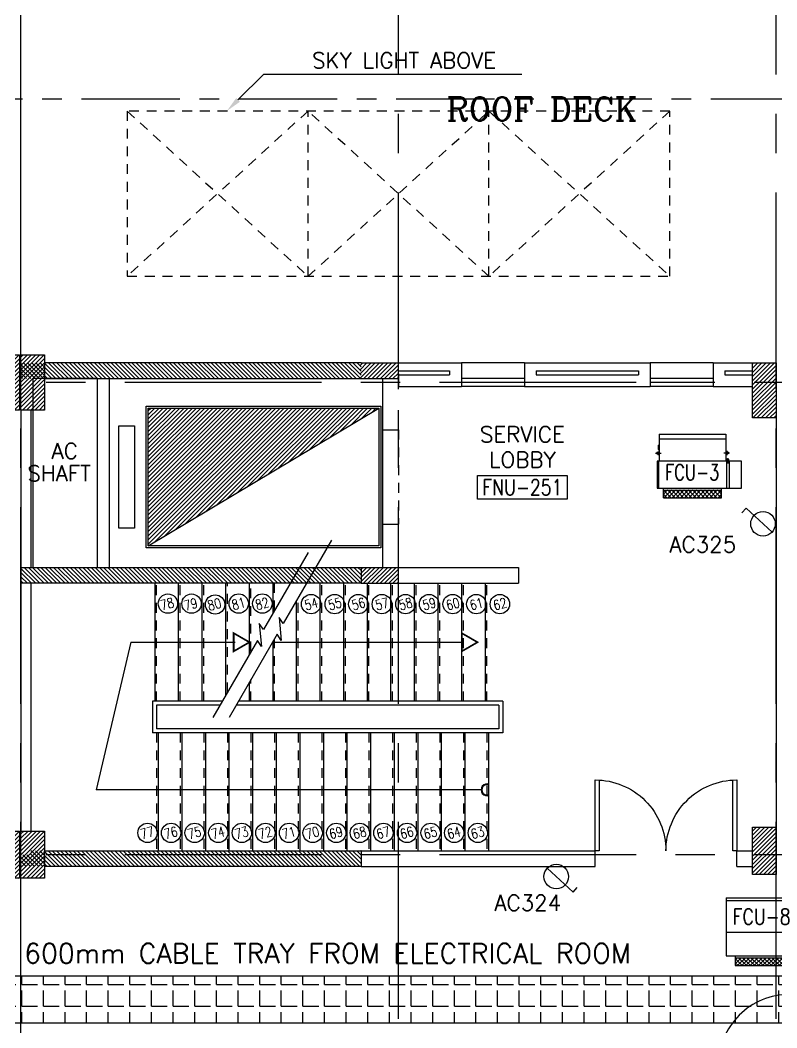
# Model space of a CAD drawing. Extents: x 88852.7 to 88945.7, y 39921.6 to 40001.1.
# Drawn here: x 88893.18 to 88902.8, y 39957.5 to 39970.3 of the extents above; entities that cross this region are included whole.
import ezdxf
from ezdxf.enums import TextEntityAlignment as Align

# ---------------------------------------------------------------- set-up
doc = ezdxf.new("R2010")
doc.units = 0
doc.header["$MEASUREMENT"] = 0
for name, pattern in [('CENTER', [2, 1.25, -0.25, 0.25, -0.25]), ('CENTERX2', [4, 2.5, -0.5, 0.5, -0.5]), ('HIDDEN2', [0.1875, 0.125, -0.0625])]:
    doc.linetypes.add(name, pattern=pattern)
doc.layers.get('0').update_dxf_attribs({"color": 11, "linetype": 'CONTINUOUS'})
for name, color, linetype in [('AXES', 11, 'CENTERX2'), ('AXES1', 11, 'CENTER'), ('COL', 11, 'CONTINUOUS'), ('DOOR', 11, 'CONTINUOUS'), ('E-SOCKETS', 4, 'CONTINUOUS'), ('E-TRAY', 2, 'CONTINUOUS'), ('EJ', 11, 'CONTINUOUS'), ('FCU', 7, 'CONTINUOUS'), ('HAT', 11, 'CONTINUOUS'), ('HIDDEN', 11, 'HIDDEN2'), ('INSUL', 11, 'CONTINUOUS'), ('LIFTS', 11, 'CONTINUOUS'), ('M-TEXT', 2, 'CONTINUOUS'), ('RM-BOX', 11, 'CONTINUOUS'), ('RM-IND', 11, 'CONTINUOUS'), ('RM-NAME', 11, 'CONTINUOUS'), ('RM-NO', 11, 'CONTINUOUS'), ('ROOF', 11, 'CONTINUOUS'), ('SHAFT', 11, 'CONTINUOUS'), ('STR', 11, 'CONTINUOUS'), ('STR-H', 11, 'HIDDEN2'), ('WALL', 11, 'CONTINUOUS'), ('WIN', 11, 'CONTINUOUS')]:
    doc.layers.add(name, color=color, linetype=linetype)
doc.styles.add('ROMANC', font='romanc', dxfattribs={"height": 0.1})
doc.styles.add('ROMANS', font='ROMANS.shx', dxfattribs={"width": 0.6})
pattern_1 = [(45, (-187159.60524, -17370.283364), (-0.0265165042945, 0.0265165042945), [])]
pattern_2 = [(135, (89000.59038, 39919.887153), (0.026516504, 0.026516504), [])]
pattern_3 = [(0, (0, 0), (0, 0.275), [0.2, -0.075]), (90, (0, 0), (-0.275, 2e-17), [0.2, -0.075])]

# ---------------------------------------------------------------- blocks, each defined once
blk = doc.blocks.new('A$C376C1807')
at = {"layer": 'DOOR'}
for p, q in [((0, 0.9), (0, 0.85)), ((0.9, 0.9), (0, 0.9)), ((0, 0.85), (0.899, 0.85))]:
    blk.add_line(p, q, dxfattribs=at)
blk.add_arc((0, 0.9), 0.9, 270, 0, dxfattribs=at)
blk = doc.blocks.new('C11')
at = {"layer": 'HAT'}
h = blk.add_hatch(dxfattribs=at)
h.set_pattern_fill('ANSI31', color=256, scale=300, style=0)
h.set_pattern_definition([(45, (-248556.182, -75061.005), (-26.5165043, 26.5165043), [])])
h.paths.add_polyline_path([(300, 700), (0, 700), (0, 350), (300, 350)])
h.paths.add_polyline_path([(300, 350), (0, 350), (0, 0), (300, 0)])
at = {"layer": 'COL'}
blk.add_lwpolyline([(300, 700), (300, 0), (0, 0), (0, 700)], close=True, dxfattribs=at)
blk = doc.blocks.new('C11D')
at = {"layer": 'COL', "linetype": 'ByBlock'}
for p in [(-320, 0), (0, 0)]:
    blk.add_blockref('C11', p, dxfattribs=at)
blk = doc.blocks.new('C5V')
at = {"layer": 'HAT'}
h = blk.add_hatch(dxfattribs=at)
h.set_pattern_fill('ANSI31', color=256, scale=300, style=0)
h.set_pattern_definition([(45, (-249196.182, -54711.005), (-26.5165043, 26.5165043), [])])
h.paths.add_polyline_path([(-20, 600), (-320, 600), (-320, 300), (-20, 300)])
h.paths.add_polyline_path([(-20, 300), (-320, 300), (-320, 0), (-20, 0)])
h = blk.add_hatch(dxfattribs=at)
h.set_pattern_fill('ANSI31', color=256, scale=300, style=0)
h.set_pattern_definition([(45, (-248876.182, -54711.005), (-26.5165043, 26.5165043), [])])
h.paths.add_polyline_path([(300, 600), (0, 600), (0, 300), (300, 300)])
h.paths.add_polyline_path([(300, 300), (0, 300), (0, 0), (300, 0)])
at = {"layer": 'COL'}
for points in [[(-20, 600), (-20, 0), (-320, 0), (-320, 600)], [(300, 600), (300, 0), (0, 0), (0, 600)]]:
    blk.add_lwpolyline(points, close=True, dxfattribs=at)
blk = doc.blocks.new('RM1')
at = {"layer": 'RM-BOX'}
blk.add_lwpolyline([(570, -200), (-570, -200), (-570, -500), (570, -500)], close=True, dxfattribs=at)
at = {"layer": 'RM-NAME', "style": 'ROMANS'}
for tag, p in [('ROOMNAME1', (0, 324)), ('ROOMNAME2', (0, 0))]:
    blk.add_attdef(tag, text='', height=200, dxfattribs=at).set_placement(p, align=Align.MIDDLE)
at = {"layer": 'RM-NO', "style": 'ROMANS', "width": 0.8}
blk.add_attdef('ROOMNO', text='', height=200, dxfattribs=at).set_placement((0, -350), align=Align.MIDDLE)
blk = doc.blocks.new('D180')
at = {"layer": 'DOOR'}
blk.add_lwpolyline([(850, 899), (850, 0), (900, 0), (900, 900, 0.414214), (0, 0, 0.414214), (-900, 900), (-900, 0), (-850, 0), (-850, 899)], format="xyb", dxfattribs=at)
blk = doc.blocks.new('*X212')
at = {"color": 0}
for p, q in [((16890, -2467), (16943, -2414)), ((16890, -2520), (16990, -2420)), ((16990, -2512), (16892, -2414)), ((16990, -2459), (16945, -2414)), ((16990, -2565), (16890, -2465)), ((16890, -2573), (16990, -2473)), ((16990, -2619), (16890, -2519)), ((16890, -2626), (16990, -2526)), ((16990, -2672), (16890, -2572)), ((16890, -2679), (16990, -2579)), ((16990, -2725), (16890, -2625)), ((16890, -2732), (16990, -2632)), ((16990, -2778), (16890, -2678)), ((16890, -2785), (16990, -2685)), ((16990, -2831), (16890, -2731)), ((16890, -2838), (16990, -2738)), ((16990, -2884), (16890, -2784)), ((16890, -2891), (16990, -2791)), ((16990, -2937), (16890, -2837)), ((16890, -2944), (16990, -2844)), ((16990, -2990), (16890, -2890)), ((16890, -2997), (16990, -2897)), ((16990, -3043), (16890, -2943)), ((16890, -3050), (16990, -2950)), ((16990, -3096), (16890, -2996)), ((16890, -3103), (16990, -3003)), ((16990, -3149), (16890, -3049)), ((16892, -3155), (16990, -3056)), ((16944, -3155), (16890, -3102)), ((16945, -3155), (16990, -3109))]:
    blk.add_line(p, q, dxfattribs=at)
blk = doc.blocks.new('*X190')
at = {"color": 0}
for p, q in [((-750, 2538), (-672, 2616)), ((-750, 2591), (-725, 2616)), ((-660, 2516), (-750, 2606)), ((-719, 2516), (-619, 2616)), ((-607, 2516), (-707, 2616)), ((-666, 2516), (-566, 2616)), ((-554, 2516), (-654, 2616)), ((-613, 2516), (-513, 2616)), ((-501, 2516), (-601, 2616)), ((-560, 2516), (-460, 2616)), ((-448, 2516), (-548, 2616)), ((-507, 2516), (-407, 2616)), ((-394, 2516), (-494, 2616)), ((-454, 2516), (-354, 2616)), ((-341, 2516), (-441, 2616)), ((-401, 2516), (-301, 2616)), ((-288, 2516), (-388, 2616)), ((-348, 2516), (-248, 2616)), ((-235, 2516), (-335, 2616)), ((-295, 2516), (-195, 2616)), ((-182, 2516), (-282, 2616)), ((-242, 2516), (-142, 2616)), ((-129, 2516), (-229, 2616)), ((-189, 2516), (-89, 2616)), ((-76, 2516), (-176, 2616)), ((-136, 2516), (-36, 2616)), ((-23, 2516), (-123, 2616)), ((-83, 2516), (17, 2616)), ((30, 2516), (-70, 2616)), ((-30, 2516), (70, 2616)), ((83, 2516), (-17, 2616)), ((23, 2516), (123, 2616)), ((136, 2516), (36, 2616)), ((76, 2516), (176, 2616)), ((189, 2516), (89, 2616)), ((129, 2516), (215, 2601)), ((215, 2543), (142, 2616)), ((215, 2596), (195, 2616)), ((-713, 2516), (-750, 2553)), ((182, 2516), (215, 2548))]:
    blk.add_line(p, q, dxfattribs=at)
blk = doc.blocks.new('WAP16')
at = {"color": 6}
for p, q in [((-597, 0), (-597, -737)), ((-597, 0), (597, 0)), ((597, 0), (597, -737)), ((-597, -437), (597, -437)), ((-597, -737), (597, -737))]:
    blk.add_line(p, q, dxfattribs=at)
at = {"color": 2}
for p, q in [((-597, -32), (597, -32)), ((597, -437), (835, -437)), ((835, -437), (835, -737)), ((-482, -737), (-482, -862)), ((-482, -762), (482, -762)), ((482, -737), (482, -862)), ((597, -737), (835, -737)), ((-482, -862), (482, -862))]:
    blk.add_line(p, q, dxfattribs=at)
at = {"color": 7}
blk.add_line((597, -562), (670, -562), dxfattribs=at)
at = {"color": 2}
blk.add_blockref('*X190', (268, -3378), dxfattribs=at)

msp = doc.modelspace()

# ---------------------------------------------------------------- hatches: boundary and pattern name
at = {"layer": 'HAT', "linetype": 'Continuous'}
h = msp.add_hatch(dxfattribs=at)
h.set_pattern_fill('ANSI31', color=0, scale=0.3, style=0)
h.set_pattern_definition(pattern_2)
h.paths.add_polyline_path([(88896.7903, 39965.9496), (88897.5153, 39965.9496), (88897.5153, 39965.7496), (88896.7903, 39965.7496)])
h.paths.add_polyline_path([(88895.5903, 39965.9496), (88896.7903, 39965.9496), (88896.7903, 39965.7496), (88895.5903, 39965.7496)])
h.paths.add_polyline_path([(88894.3903, 39965.9496), (88895.5903, 39965.9496), (88895.5903, 39965.7496), (88894.3903, 39965.7496)])
h.paths.add_polyline_path([(88893.1903, 39965.9496), (88894.3903, 39965.9496), (88894.3903, 39965.7496), (88893.1903, 39965.7496)])
at = {"layer": 'HAT'}
h = msp.add_hatch(dxfattribs=at)
h.set_pattern_fill('ANSI31', color=256, scale=0.3, style=0)
h.set_pattern_definition(pattern_1)
h.paths.add_polyline_path([(88897.9903, 39965.9496), (88897.506, 39965.9496), (88897.506, 39965.7496), (88897.9903, 39965.7496), (88897.9903, 39965.8103)])
h = msp.add_hatch(dxfattribs=at)
h.set_pattern_fill('ANSI31', color=256, scale=0.3, style=0)
h.set_pattern_definition(pattern_1)
h.paths.add_polyline_path([(88895.5903, 39965.3746), (88894.8091, 39965.3746), (88894.8091, 39964.4996), (88895.5903, 39964.4996)])
h.paths.add_polyline_path([(88896.7903, 39965.3746), (88895.5903, 39965.3746), (88895.5903, 39964.4996), (88896.274, 39964.4996), (88896.7903, 39964.8077)])
h.paths.add_polyline_path([(88895.5903, 39964.4996), (88894.8091, 39964.4996), (88894.8091, 39963.6254), (88895.5903, 39964.0916)])
h.paths.add_polyline_path([(88896.274, 39964.4996), (88895.5903, 39964.4996), (88895.5903, 39964.0916)])
h.paths.add_polyline_path([(88897.7403, 39965.3746), (88896.7903, 39965.3746), (88896.7903, 39964.8077)])
h.paths.add_polyline_path([(88896.429, 39964.391), (88896.429, 39964.7081), (88896.609, 39964.7081), (88896.609, 39964.391)], flags=9)
h = msp.add_hatch(dxfattribs=at)
h.set_pattern_fill('ANSI31', color=256, scale=0.3, style=0)
h.set_pattern_definition([(135, (89193.55644, 39809.97983), (0.0265165043, 0.0265165043), [])])
h.paths.add_polyline_path([(88893.1903, 39963.1496), (88893.1903, 39963.3496), (88897.5153, 39963.3496), (88897.5153, 39963.1496)])
h = msp.add_hatch(dxfattribs=at)
h.set_pattern_fill('ANSI31', color=256, scale=0.3, style=0)
h.set_pattern_definition(pattern_1)
h.paths.add_polyline_path([(88897.9903, 39963.3496), (88897.5169, 39963.3496), (88897.5169, 39963.2996), (88897.9903, 39963.2996)])
h.paths.add_polyline_path([(88897.9903, 39963.2996), (88897.5169, 39963.2996), (88897.5169, 39963.1496), (88897.9903, 39963.1496)])
h = msp.add_hatch(dxfattribs=at)
h.set_pattern_fill('ANSI31', color=256, scale=0.3, style=0)
h.set_pattern_definition([(45, (88601.954076, 39904.688557), (-0.0265165043, 0.0265165043), [])])
h.paths.add_polyline_path([(88902.7903, 39960.0496), (88902.4903, 39960.0496), (88902.4903, 39959.6996), (88902.7903, 39959.6996)])
h.paths.add_polyline_path([(88902.7903, 39959.6996), (88902.4903, 39959.6996), (88902.4903, 39959.4496), (88902.7903, 39959.4496)])
at = {"layer": 'HAT', "linetype": 'Continuous'}
h = msp.add_hatch(dxfattribs=at)
h.set_pattern_fill('ANSI31', color=0, scale=0.3, style=0)
h.set_pattern_definition(pattern_2)
h.paths.add_polyline_path([(88896.7903, 39959.6996), (88897.5153, 39959.6996), (88897.5153, 39959.5496), (88896.7903, 39959.5496)])
h.paths.add_polyline_path([(88896.7903, 39959.7496), (88897.5153, 39959.7496), (88897.5153, 39959.6996), (88896.7903, 39959.6996)])
h.paths.add_polyline_path([(88895.5903, 39959.6996), (88896.7903, 39959.6996), (88896.7903, 39959.5496), (88895.5903, 39959.5496)])
h.paths.add_polyline_path([(88895.5903, 39959.7496), (88896.7903, 39959.7496), (88896.7903, 39959.6996), (88895.5903, 39959.6996)])
h.paths.add_polyline_path([(88894.3903, 39959.6996), (88895.5903, 39959.6996), (88895.5903, 39959.5496), (88894.3903, 39959.5496)])
h.paths.add_polyline_path([(88894.3903, 39959.7496), (88895.5903, 39959.7496), (88895.5903, 39959.6996), (88894.3903, 39959.6996)])
h.paths.add_polyline_path([(88893.1903, 39959.6996), (88894.3903, 39959.6996), (88894.3903, 39959.5496), (88893.1903, 39959.5496)])
h.paths.add_polyline_path([(88893.3145, 39959.7496), (88894.3903, 39959.7496), (88894.3903, 39959.6996), (88893.3145, 39959.6996)])
at = {"layer": 'HAT'}
h = msp.add_hatch(dxfattribs=at)
h.set_pattern_fill('ANGLE', color=256, style=0)
h.set_pattern_definition(pattern_3)
h.paths.add_polyline_path([(88889.5703, 39958.1617), (88889.5703, 39957.5617), (88893.1703, 39957.5617), (88893.1703, 39958.1617)])
h.paths.add_polyline_path([(88897.9903, 39957.5617), (88897.9903, 39958.1617), (88893.1903, 39958.1617), (88893.1903, 39957.5617), (88894.1545, 39957.5617), (88894.1545, 39957.5617)])
h.paths.add_polyline_path([(88902.2361, 39957.5617, -0.1880595), (88902.7903, 39957.9087), (88902.7903, 39958.1617), (88897.9903, 39958.1617), (88897.9903, 39957.5617)])
h = msp.add_hatch(dxfattribs=at)
h.set_pattern_fill('ANGLE', color=256, style=0)
h.set_pattern_definition(pattern_3)
h.paths.add_polyline_path([(88906.4103, 39957.5617), (88906.4103, 39958.1617), (88902.8103, 39958.1617), (88902.8103, 39957.5617)])
h.paths.add_polyline_path([(88902.2361, 39957.5617), (88902.7903, 39957.5617), (88902.7903, 39957.9087, 0.1880595)])
h.paths.add_polyline_path([(88906.4103, 39958.1617), (88906.4103, 39957.5617), (88910.0103, 39957.5617), (88910.0103, 39958.1617)])
h.paths.add_polyline_path([(88910.0103, 39958.1617), (88910.0103, 39957.5617), (88913.6103, 39957.5617), (88913.6103, 39958.1617)])
h.paths.add_polyline_path([(88913.6103, 39958.1617), (88913.6103, 39957.5617), (88917.2103, 39957.5617), (88917.2103, 39958.1617)])

# ---------------------------------------------------------------- linework, layer by layer
at = {"layer": 'AXES'}
for p, q in [((88897.9903, 39921.6153), (88897.9903, 40000.4279)), ((88893.1903, 39921.6153), (88893.1903, 40000.0779)), ((88902.7903, 39921.6153), (88902.7903, 40000.0779)), ((88945.0103, 39965.6996), (88876.9703, 39965.6996)), ((88945.0103, 39959.6996), (88876.9703, 39959.6996))]:
    msp.add_line(p, q, dxfattribs=at)
at = {"layer": 'AXES1'}
msp.add_line((88935.2103, 39969.2996), (88876.9703, 39969.2996), dxfattribs=at)
at = {"layer": 'COL'}
for p, q in [((88893.1903, 39965.9496), (88893.1903, 39965.7496)), ((88897.5153, 39965.9496), (88893.4903, 39965.9496)), ((88893.4903, 39965.7496), (88897.9903, 39965.7496))]:
    msp.add_line(p, q, dxfattribs=at)
for points in [[(88897.5153, 39963.1496), (88893.1903, 39963.1496), (88893.1903, 39963.3496), (88897.5153, 39963.3496)], [(88902.7903, 39960.0496), (88902.7903, 39959.4496), (88902.4903, 39959.4496), (88902.4903, 39960.0496)]]:
    msp.add_lwpolyline(points, close=True, dxfattribs=at)
for points in [[(88893.3145, 39959.7496), (88893.323, 39959.7496)], [(88893.4903, 39959.7496), (88897.5153, 39959.7496), (88897.5153, 39959.5496), (88893.4903, 39959.5496)]]:
    msp.add_lwpolyline(points, dxfattribs=at)
at = {"layer": 'E-SOCKETS'}
for p, q in [((88902.4107, 39964.1032), (88902.3562, 39964.0447)), ((88902.7386, 39963.7981), (88902.4107, 39964.1032)), ((88899.8813, 39959.5287), (88900.2091, 39959.2235)), ((88900.2091, 39959.2235), (88900.2636, 39959.282))]:
    msp.add_line(p, q, dxfattribs=at)
for centre in [(88902.6242, 39963.9045), (88899.9956, 39959.4222)]:
    msp.add_circle(centre, 0.1562, dxfattribs=at)
at = {"layer": 'E-TRAY', "color": 4}
for p, q in [((88883.8064, 39958.1617), (88894.1545, 39958.1617)), ((88893.1703, 39958.1617), (88917.2167, 39958.1617)), ((88884.4064, 39957.5617), (88894.1545, 39957.5617)), ((88893.1703, 39957.5617), (88917.2167, 39957.5617))]:
    msp.add_line(p, q, dxfattribs=at)
at = {"layer": 'EJ'}
for p, q in [((88893.1903, 39965.3496), (88893.1903, 39959.9996)), ((88893.1903, 39956.3496), (88893.1903, 39959.4496))]:
    msp.add_line(p, q, dxfattribs=at)
at = {"layer": 'FCU', "color": 6}
for p, q in [((88901.3057, 39965.0452), (88902.1502, 39965.0452)), ((88901.3057, 39965.0452), (88901.3057, 39964.6991)), ((88902.1502, 39965.0452), (88902.1502, 39964.6991)), ((88901.2771, 39964.6991), (88901.2771, 39964.3562)), ((88902.197, 39964.6991), (88901.2771, 39964.6991)), ((88902.197, 39964.3562), (88902.197, 39964.6991)), ((88901.2771, 39964.3562), (88902.197, 39964.3562))]:
    msp.add_line(p, q, dxfattribs=at)
at = {"layer": 'FCU', "color": 3}
for p, q in [((88901.2907, 39964.9036), (88901.3057, 39964.9036)), ((88901.2907, 39964.9036), (88901.2907, 39964.8487)), ((88901.3057, 39964.9849), (88902.1502, 39964.9849)), ((88901.2557, 39964.8031), (88901.3284, 39964.8031)), ((88901.2757, 39964.8131), (88901.2757, 39964.7931)), ((88901.2757, 39964.8131), (88901.3057, 39964.8131)), ((88901.2757, 39964.7931), (88901.3057, 39964.7931)), ((88901.2907, 39964.8487), (88901.3057, 39964.8487)), ((88901.2907, 39964.8238), (88901.2907, 39964.7762)), ((88902.2001, 39964.8031), (88902.1274, 39964.8031)), ((88902.1802, 39964.8131), (88902.1502, 39964.8131)), ((88902.1802, 39964.7931), (88902.1502, 39964.7931)), ((88902.1652, 39964.8329), (88902.1652, 39964.7762)), ((88902.1802, 39964.8131), (88902.1802, 39964.7931)), ((88901.2975, 39964.6991), (88901.2975, 39964.3562)), ((88902.1583, 39964.6991), (88902.1583, 39964.3562)), ((88902.1856, 39964.7241), (88902.1656, 39964.7241)), ((88902.1656, 39964.7241), (88902.1656, 39964.6991)), ((88902.1756, 39964.7402), (88902.1756, 39964.6719)), ((88902.1856, 39964.7241), (88902.1856, 39964.6991)), ((88902.3494, 39964.6991), (88902.197, 39964.6991)), ((88902.3494, 39964.3562), (88902.3494, 39964.6991)), ((88901.3573, 39964.234), (88901.3573, 39964.3562)), ((88901.3573, 39964.334), (88902.0986, 39964.334)), ((88902.0986, 39964.234), (88902.0986, 39964.3562)), ((88902.197, 39964.3562), (88902.3494, 39964.3562)), ((88901.3573, 39964.234), (88902.0986, 39964.234))]:
    msp.add_line(p, q, dxfattribs=at)
at = {"layer": 'HIDDEN'}
for p, q in [((88894.5403, 39969.1496), (88896.8403, 39967.0496)), ((88896.8403, 39969.1496), (88894.5403, 39967.0496)), ((88894.5403, 39969.1496), (88894.5403, 39967.0496)), ((88901.4403, 39969.1496), (88894.5403, 39969.1496)), ((88896.8403, 39967.0496), (88896.8403, 39969.1496)), ((88896.8403, 39967.0496), (88896.8403, 39969.1496)), ((88896.8403, 39967.0496), (88899.1403, 39969.1496)), ((88899.1403, 39967.0496), (88896.8403, 39969.1496)), ((88899.1403, 39967.0496), (88899.1403, 39969.1496)), ((88899.1403, 39967.0496), (88899.1403, 39969.1496)), ((88899.1403, 39969.1496), (88901.4403, 39967.0496)), ((88901.4403, 39969.1496), (88899.1403, 39967.0496)), ((88901.4403, 39967.0496), (88901.4403, 39969.1496)), ((88894.5403, 39967.0496), (88901.4403, 39967.0496)), ((88897.9903, 39965.0996), (88897.9903, 39963.8996))]:
    msp.add_line(p, q, dxfattribs=at)
at = {"layer": 'INSUL'}
for p, q in [((88897.9903, 39965.8496), (88898.6403, 39965.8496)), ((88897.9903, 39965.7996), (88898.6403, 39965.7996)), ((88898.6403, 39965.8496), (88898.6403, 39965.7996)), ((88899.7403, 39965.8496), (88899.7403, 39965.7996)), ((88899.7403, 39965.8496), (88901.0403, 39965.8496)), ((88899.7403, 39965.7996), (88901.0403, 39965.7996)), ((88901.0403, 39965.8496), (88901.0403, 39965.7996)), ((88902.1403, 39965.8496), (88902.4903, 39965.8496)), ((88902.1403, 39965.8496), (88902.1403, 39965.7996)), ((88902.1403, 39965.7996), (88902.4903, 39965.7996))]:
    msp.add_line(p, q, dxfattribs=at)
at = {"layer": 'LIFTS'}
for p, q in [((88894.7841, 39965.3996), (88897.7653, 39965.3996)), ((88894.7841, 39963.5996), (88894.7841, 39965.3996)), ((88894.8091, 39963.6254), (88897.7403, 39965.3746)), ((88894.8091, 39965.3746), (88897.7403, 39965.3746)), ((88894.8091, 39963.6246), (88894.8091, 39965.3746)), ((88897.7403, 39965.3746), (88897.7403, 39963.6246)), ((88897.7653, 39965.3996), (88897.7653, 39963.5996)), ((88897.7903, 39963.8996), (88897.7903, 39965.0996)), ((88897.7403, 39963.6246), (88894.8091, 39963.6246)), ((88897.7653, 39963.5996), (88894.7841, 39963.5996))]:
    msp.add_line(p, q, dxfattribs=at)
msp.add_lwpolyline([(88894.6341, 39963.8496), (88894.4341, 39963.8496), (88894.4341, 39965.1496), (88894.6341, 39965.1496)], close=True, dxfattribs=at)
at = {"layer": 'RM-IND'}
for p, q in [((88895.9493, 39969.2906), (88896.2778, 39969.6175)), ((88896.2778, 39969.6175), (88896.7907, 39969.6175)), ((88896.7907, 39969.6175), (88899.5574, 39969.6175))]:
    msp.add_line(p, q, dxfattribs=at)
msp.add_solid([(88895.9728, 39969.267), (88895.9258, 39969.3143), (88895.8076, 39969.1496)], dxfattribs=at)
at = {"layer": 'ROOF'}
msp.add_line((88893.1903, 39966.0496), (88893.1903, 39977.5996), dxfattribs=at)
at = {"layer": 'SHAFT'}
msp.add_lwpolyline([(88894.1653, 39965.7496), (88893.3403, 39965.7496), (88893.3403, 39963.3496), (88894.1653, 39963.3496)], close=True, dxfattribs=at)
at = {"layer": 'STR'}
for p, q in [((88897.1371, 39963.696), (88896.5258, 39962.6373)), ((88896.8411, 39963.542), (88896.2743, 39962.5603)), ((88894.8945, 39961.6496), (88894.8945, 39963.1496)), ((88895.1945, 39961.6496), (88895.1945, 39963.1496)), ((88895.4945, 39961.6496), (88895.4945, 39963.1496)), ((88895.7945, 39961.7293), (88895.7945, 39963.1496)), ((88896.0945, 39962.2489), (88896.0945, 39963.1496)), ((88896.3945, 39962.7685), (88896.3945, 39963.1496)), ((88896.9945, 39961.6496), (88896.9945, 39963.1496)), ((88897.2945, 39961.6496), (88897.2945, 39963.1496)), ((88897.5945, 39961.6496), (88897.5945, 39963.1496)), ((88897.8945, 39961.6496), (88897.8945, 39963.1496)), ((88898.1945, 39961.6496), (88898.1945, 39963.1496)), ((88898.4945, 39961.6496), (88898.4945, 39963.1496)), ((88898.7945, 39961.6496), (88898.7945, 39963.1496)), ((88899.0945, 39961.6496), (88899.0945, 39963.1496)), ((88896.6945, 39961.6496), (88896.6945, 39962.9295)), ((88896.4469, 39962.5007), (88895.8357, 39961.4419)), ((88894.5882, 39962.3996), (88894.1445, 39960.5246)), ((88894.5882, 39962.3996), (88895.9145, 39962.3996)), ((88896.1954, 39962.4237), (88895.6286, 39961.4419)), ((88896.3945, 39961.6496), (88896.3945, 39962.4099)), ((88896.3945, 39962.3996), (88898.7945, 39962.3996)), ((88896.0945, 39961.6496), (88896.0945, 39961.8902)), ((88894.8645, 39961.6496), (88894.8645, 39961.2496)), ((88895.7485, 39961.6496), (88894.8645, 39961.6496)), ((88894.9145, 39961.5996), (88894.9145, 39961.2996)), ((88895.7196, 39961.5996), (88894.9145, 39961.5996)), ((88899.2645, 39961.5996), (88895.9267, 39961.5996)), ((88899.3145, 39961.6496), (88895.9556, 39961.6496)), ((88899.2645, 39961.5996), (88899.2645, 39961.2996)), ((88899.3145, 39961.6496), (88899.3145, 39961.2496)), ((88899.3145, 39961.2496), (88894.8645, 39961.2496)), ((88899.2645, 39961.2996), (88894.9145, 39961.2996)), ((88894.9345, 39961.2496), (88894.9345, 39959.7496)), ((88895.2345, 39961.2496), (88895.2345, 39959.7496)), ((88895.5345, 39961.2496), (88895.5345, 39959.7496)), ((88895.8345, 39961.2496), (88895.8345, 39959.7496)), ((88896.1345, 39961.2496), (88896.1345, 39959.7496)), ((88896.4345, 39961.2496), (88896.4345, 39959.7496)), ((88896.7345, 39961.2496), (88896.7345, 39959.7496)), ((88897.0345, 39961.2496), (88897.0345, 39959.7496)), ((88897.3345, 39961.2496), (88897.3345, 39959.7496)), ((88897.6345, 39961.2496), (88897.6345, 39959.7496)), ((88897.9345, 39961.2496), (88897.9345, 39959.7496)), ((88898.2345, 39961.2496), (88898.2345, 39959.7496)), ((88898.5345, 39961.2496), (88898.5345, 39959.7496)), ((88898.8345, 39961.2496), (88898.8345, 39959.7496)), ((88899.1345, 39961.2496), (88899.1345, 39959.7496)), ((88899.0395, 39960.5246), (88894.1445, 39960.5246))]:
    msp.add_line(p, q, dxfattribs=at)
at = {"layer": 'STR', "linetype": 'HIDDEN2'}
msp.add_line((88896.4145, 39962.8031), (88896.4145, 39963.1496), dxfattribs=at)
at = {"layer": 'STR'}
for points in [[(88896.2743, 39962.5603), (88896.2196, 39962.6377), (88896.2488, 39962.3434), (88896.1954, 39962.4237)], [(88896.5258, 39962.6373), (88896.4711, 39962.7147), (88896.5003, 39962.4204), (88896.4469, 39962.5007)]]:
    msp.add_lwpolyline(points, dxfattribs=at)
at = {"layer": 'STR', "const_width": 0.0215}
for points in [[(88895.8945, 39962.2841), (88895.8945, 39962.515), (88896.0945, 39962.3996)], [(88898.7945, 39962.2841), (88898.7945, 39962.515), (88898.9945, 39962.3996)]]:
    msp.add_lwpolyline(points, close=True, dxfattribs=at)
at = {"layer": 'STR', "color": 11}
for centre in [(88895.0589, 39962.8901), (88895.3589, 39962.8901), (88895.6589, 39962.8791), (88895.9589, 39962.8906), (88896.2589, 39962.8906), (88896.8789, 39962.8844), (88897.1789, 39962.8844), (88897.4789, 39962.8844), (88897.7789, 39962.8844), (88898.0789, 39962.8844), (88898.3789, 39962.8844), (88898.6789, 39962.8844), (88898.9789, 39962.8844), (88899.2789, 39962.8844), (88894.7989, 39959.9771), (88895.0989, 39959.9771), (88895.3989, 39959.9771), (88895.6989, 39959.9771), (88895.9989, 39959.9771), (88896.2989, 39959.9771), (88896.5989, 39959.9771), (88896.8989, 39959.9771), (88897.1989, 39959.9771), (88897.4989, 39959.9771), (88897.7989, 39959.9771), (88898.0989, 39959.9771), (88898.3989, 39959.9771), (88898.6989, 39959.9771), (88898.9989, 39959.9771)]:
    msp.add_circle(centre, 0.1232, dxfattribs=at)
at = {"layer": 'STR'}
for radius, start, end in [(0.075, 66.42182, 293.57818), (0.065, 62.51357, 297.48643)]:
    msp.add_arc((88899.1145, 39960.5246), radius, start, end, dxfattribs=at)
at = {"layer": 'STR-H'}
for p, q in [((88894.9145, 39961.6496), (88894.9145, 39963.1496)), ((88895.2145, 39961.6496), (88895.2145, 39963.1496)), ((88895.5145, 39961.6496), (88895.5145, 39963.1496)), ((88895.8145, 39961.7639), (88895.8145, 39963.1496)), ((88896.1145, 39962.2835), (88896.1145, 39963.1496)), ((88897.0145, 39961.6496), (88897.0145, 39963.1496)), ((88897.3145, 39961.6496), (88897.3145, 39963.1496)), ((88897.6145, 39961.6496), (88897.6145, 39963.1496)), ((88897.9145, 39961.6496), (88897.9145, 39963.1496)), ((88898.2145, 39961.6496), (88898.2145, 39963.1496)), ((88898.5145, 39961.6496), (88898.5145, 39963.1496)), ((88898.8145, 39961.6496), (88898.8145, 39963.1496)), ((88899.1145, 39961.6496), (88899.1145, 39963.1496)), ((88896.7145, 39961.6496), (88896.7145, 39962.9641)), ((88896.4145, 39961.6496), (88896.4145, 39962.4445)), ((88896.1145, 39961.6496), (88896.1145, 39961.9249)), ((88894.9145, 39961.2496), (88894.9145, 39959.7496)), ((88895.2145, 39961.2496), (88895.2145, 39959.7496)), ((88895.5145, 39961.2496), (88895.5145, 39959.7496)), ((88895.8145, 39961.2496), (88895.8145, 39959.7496)), ((88896.1145, 39961.2496), (88896.1145, 39959.7496)), ((88896.4145, 39961.2496), (88896.4145, 39959.7496)), ((88896.7145, 39961.2496), (88896.7145, 39959.7496)), ((88897.0145, 39961.2496), (88897.0145, 39959.7496)), ((88897.3145, 39961.2496), (88897.3145, 39959.7496)), ((88897.6145, 39961.2496), (88897.6145, 39959.7496)), ((88897.9145, 39961.2496), (88897.9145, 39959.7496)), ((88898.2145, 39961.2496), (88898.2145, 39959.7496)), ((88898.5145, 39961.2496), (88898.5145, 39959.7496)), ((88898.8145, 39961.2496), (88898.8145, 39959.7496)), ((88899.1145, 39961.2496), (88899.1145, 39959.7496))]:
    msp.add_line(p, q, dxfattribs=at)
at = {"layer": 'WALL'}
for p, q in [((88897.5153, 39965.9496), (88898.7903, 39965.9496)), ((88898.7903, 39965.9496), (88898.7903, 39965.6496)), ((88899.5903, 39965.9496), (88899.5903, 39965.6496)), ((88899.5903, 39965.9496), (88901.1903, 39965.9496)), ((88901.1903, 39965.9496), (88901.1903, 39965.6496)), ((88901.9903, 39965.9496), (88902.4903, 39965.9496)), ((88901.9903, 39965.9496), (88901.9903, 39965.6496)), ((88902.0959, 39965.9496), (88902.1459, 39965.9496)), ((88902.4646, 39965.9496), (88902.5146, 39965.9496)), ((88894.3153, 39963.3496), (88894.3153, 39965.7496)), ((88894.3153, 39963.4996), (88894.3153, 39965.7496)), ((88897.7903, 39965.0996), (88897.7903, 39965.7496)), ((88902.7903, 39965.7496), (88902.7903, 39959.6496)), ((88897.9903, 39965.6496), (88898.7903, 39965.6496)), ((88899.5903, 39965.6496), (88901.1903, 39965.6496)), ((88901.9903, 39965.6496), (88902.4903, 39965.6496)), ((88893.3145, 39965.3496), (88893.3145, 39963.3496)), ((88897.9903, 39965.0996), (88897.9903, 39965.3496)), ((88897.7903, 39965.0996), (88897.9903, 39965.0996)), ((88897.7903, 39963.8996), (88897.9903, 39963.8996)), ((88897.7903, 39963.3496), (88897.7903, 39963.8996)), ((88897.9903, 39963.2996), (88897.9903, 39963.8996)), ((88897.5153, 39963.3496), (88899.5145, 39963.3496)), ((88899.5145, 39963.3496), (88899.5145, 39963.1496)), ((88893.3145, 39963.1496), (88893.3145, 39959.9996)), ((88897.5153, 39963.1496), (88899.5145, 39963.1496)), ((88897.5153, 39959.7496), (88900.4903, 39959.7496)), ((88900.4903, 39959.5496), (88900.4903, 39959.7496)), ((88902.2903, 39959.5496), (88902.2903, 39959.7496)), ((88902.2903, 39959.7496), (88902.4903, 39959.7496)), ((88897.5153, 39959.5496), (88900.4903, 39959.5496)), ((88902.2903, 39959.5496), (88902.4903, 39959.5496))]:
    msp.add_line(p, q, dxfattribs=at)
at = {"layer": 'WALL', "linetype": 'ByBlock', "ltscale": 0.3}
msp.add_line((88897.9903, 39965.8103), (88897.9903, 39965.6496), dxfattribs=at)
at = {"layer": 'WIN'}
for p, q in [((88899.5903, 39965.9496), (88898.7903, 39965.9496)), ((88901.9903, 39965.9496), (88901.1903, 39965.9496)), ((88899.5903, 39965.7496), (88898.7903, 39965.7496)), ((88899.5903, 39965.6996), (88898.7903, 39965.6996)), ((88901.9903, 39965.7496), (88901.1903, 39965.7496)), ((88901.9903, 39965.6996), (88901.1903, 39965.6996)), ((88899.5903, 39965.6496), (88898.7903, 39965.6496)), ((88901.9903, 39965.6496), (88901.1903, 39965.6496))]:
    msp.add_line(p, q, dxfattribs=at)

# ---------------------------------------------------------------- block references
at = {"layer": 'COL', "xscale": 0.001, "yscale": 0.001, "zscale": 0.001}
for name, p in [('C11D', (88893.1903, 39965.3496)), ('C5V', (88893.1903, 39959.3996))]:
    msp.add_blockref(name, p, dxfattribs=at)
at = {"layer": 'COL', "linetype": 'ByBlock', "xscale": 0.001, "yscale": 0.001, "zscale": 0.001}
msp.add_blockref('C11', (88902.4903, 39965.2496), dxfattribs=at)
at = {"layer": 'DOOR', "linetype": 'Continuous', "rotation": 180}
msp.add_blockref('A$C376C1807', (88902.9582, 39957.9246), dxfattribs=at)
at = {"layer": 'FCU', "color": 11, "xscale": 0.001000002026557922, "yscale": 0.001000002026557922, "zscale": 0.001, "rotation": 270}
msp.add_blockref('*X212', (88904.5122, 39981.2245), dxfattribs=at)
at = {"layer": 'FCU', "linetype": 'ByBlock', "xscale": 0.0009999871253967285, "yscale": 0.001000002026557922, "zscale": 0.001}
msp.add_blockref('WAP16', (88902.7515, 39959.1518), dxfattribs=at)
at = {"layer": 'RM-NO'}
ref = msp.add_blockref('RM1', (88899.5652, 39964.718), dxfattribs=dict(at, xscale=-0.001, yscale=0.001, zscale=0.001))
ref.add_attrib('ROOMNO', 'FNU-251', dxfattribs={"height": 0.2, "style": 'ROMANS', "width": 0.8}).set_placement((88899.5652, 39964.368), align=Align.MIDDLE)
ref.add_attrib('ROOMNAME2', 'LOBBY', dxfattribs={"layer": 'RM-NAME', "height": 0.2, "style": 'ROMANS'}).set_placement((88899.5652, 39964.718), align=Align.MIDDLE)
ref.add_attrib('ROOMNAME1', 'SERVICE', dxfattribs={"layer": 'RM-NAME', "height": 0.2, "style": 'ROMANS'}).set_placement((88899.5652, 39965.0418), align=Align.MIDDLE)
at = {"layer": 'WALL', "xscale": -0.001, "yscale": 0.001, "zscale": 0.001}
msp.add_blockref('D180', (88901.3903, 39959.7496), dxfattribs=at)

# ---------------------------------------------------------------- texts
at = {"layer": 'E-SOCKETS', "style": 'ROMANS'}
for s, p in [('AC325', (88901.4343, 39963.5418)), ('AC324', (88899.2096, 39958.988))]:
    msp.add_text(s, height=0.2, dxfattribs=at).set_placement(p)
at = {"layer": 'E-TRAY', "color": 4, "style": 'ROMANS'}
msp.add_text('600mm CABLE TRAY FROM ELECTRICAL ROOM', height=0.25, dxfattribs=at).set_placement((88893.2309, 39958.3213))
at = {"layer": 'M-TEXT', "linetype": 'ByBlock', "style": 'ROMANS', "width": 0.75}
msp.add_text('FCU-3', height=0.2, dxfattribs=at).set_placement((88901.3803, 39964.4601))
at = {"layer": 'M-TEXT', "style": 'ROMANS', "width": 0.8}
msp.add_text('FCU-8', height=0.2, dxfattribs=at).set_placement((88902.2403, 39958.8128))
at = {"layer": 'RM-NAME', "style": 'ROMANS'}
msp.add_text('SKY LIGHT ABOVE', height=0.2, dxfattribs=at).set_placement((88896.8907, 39969.7925), align=Align.MIDDLE_LEFT)
for s, p in [('AC', (88893.7466, 39964.8307)), ('SHAFT', (88893.6758, 39964.5473))]:
    msp.add_text(s, height=0.2, dxfattribs=at).set_placement(p, align=Align.MIDDLE)
at = {"layer": 'RM-NO', "color": 2, "style": 'ROMANC'}
msp.add_text('ROOF DECK', height=0.3, dxfattribs=at).set_placement((88899.8084, 39969.1759), align=Align.MIDDLE)
at = {"layer": 'STR', "color": 9, "style": 'ROMANS', "width": 0.8}
for s, p in [('78', (88895.0489, 39962.8875)), ('79', (88895.3489, 39962.882)), ('80', (88895.6489, 39962.882)), ('81', (88895.9562, 39962.8893)), ('82', (88896.2562, 39962.8893)), ('54', (88896.8811, 39962.8866)), ('55', (88897.1811, 39962.8866)), ('56', (88897.4811, 39962.8866)), ('57', (88897.7811, 39962.8866)), ('58', (88898.0811, 39962.8866)), ('59', (88898.3811, 39962.8866)), ('60', (88898.6811, 39962.8866)), ('61', (88898.9811, 39962.8866)), ('62', (88899.2811, 39962.8866)), ('77', (88894.7956, 39959.9782)), ('76', (88895.0956, 39959.9782)), ('75', (88895.3956, 39959.9782)), ('74', (88895.6956, 39959.9782)), ('73', (88895.9956, 39959.9782)), ('72', (88896.2956, 39959.9782)), ('71', (88896.5956, 39959.9782)), ('70', (88896.8956, 39959.9782)), ('69', (88897.1956, 39959.9782)), ('68', (88897.4956, 39959.9782)), ('67', (88897.7956, 39959.9782)), ('66', (88898.0956, 39959.9782)), ('65', (88898.3956, 39959.9782)), ('64', (88898.6956, 39959.9782)), ('63', (88898.9956, 39959.9782))]:
    msp.add_text(s, height=0.125, rotation=15, dxfattribs=at).set_placement(p, align=Align.MIDDLE)

doc.saveas('drawing.dxf')
